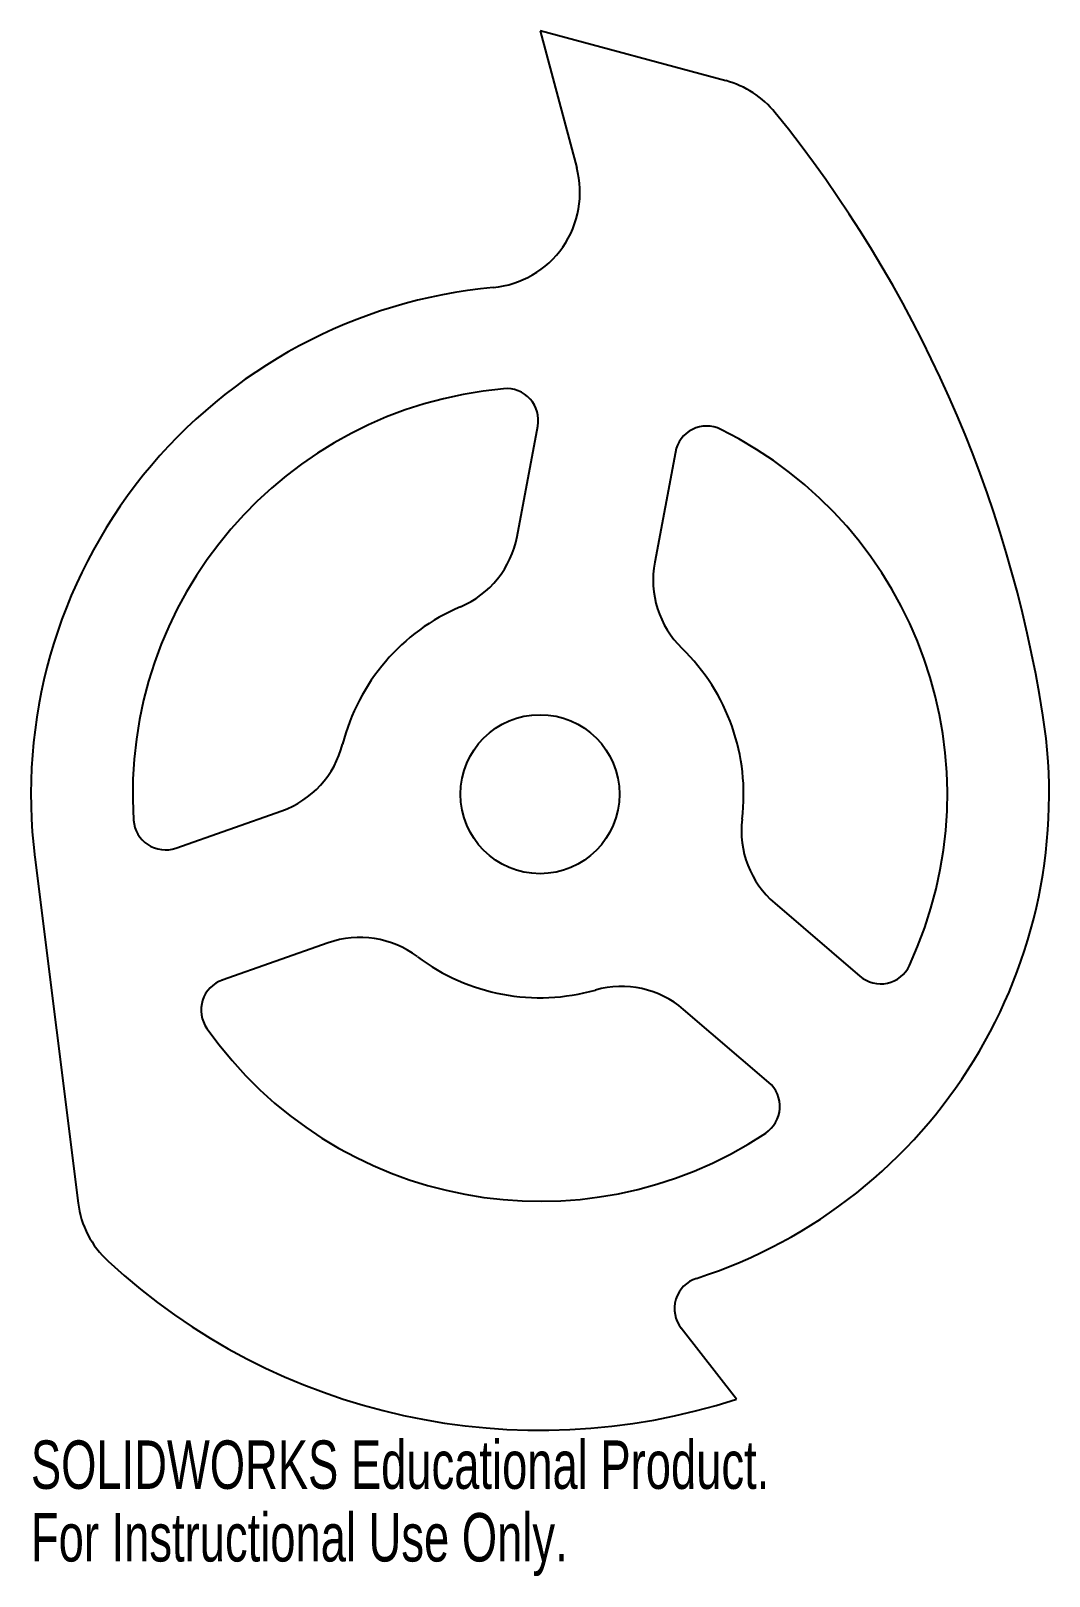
# Model space of a CAD drawing. Header units: inches. Extents: x -2 to 2, y -3.07 to 3.
import ezdxf

# ---------------------------------------------------------------- set-up
doc = ezdxf.new("R2010")
doc.units = ezdxf.units.IN
doc.header["$MEASUREMENT"] = 0
doc.styles.add('SLDTEXTSTYLE0', font='TXT', dxfattribs={"width": 0.7})

msp = doc.modelspace()

# ---------------------------------------------------------------- linework, layer by layer
at = {"color": 7, "linetype": 'Continuous', "lineweight": 25}
for p, q in [((0.7299, 2.8044), (0, 3)), ((0, 3), (0.1442, 2.462)), ((-0.09, 1.0127), (-0.0088, 1.4461)), ((0.5318, 1.3448), (0.4506, 0.9114)), ((-1.4305, -0.2118), (-1.0146, -0.0655)), ((-1.9845, -0.2482), (-1.8146, -1.607)), ((0.9221, -0.4284), (1.2567, -0.7155)), ((-0.8321, -0.5843), (-1.248, -0.7306)), ((0.8987, -1.133), (0.564, -0.846)), ((0.7725, -2.3776), (0.5549, -2.099))]:
    msp.add_line(p, q, dxfattribs=at)
msp.add_circle((0, 0), 0.3125, dxfattribs=at)
for centre, radius, start, end in [((0.6328, 2.4422), 0.375, 38.95781, 75), ((-2.9636, -0.4658), 5, 8.93131, 38.95781), ((-0.2181, 2.365), 0.375, 275.26831, 15), ((0, 0), 2, 95.26831, 187.1301), ((0, 0), 1.6, 95.11957, 183.64981), ((-0.1316, 1.4691), 0.125, 349.38469, 95.11957), ((0.6547, 1.3217), 0.125, 63.64981, 169.38469), ((0, 0), 1.6, 335.11957, 63.64981), ((-0.4586, 1.0818), 0.375, 292.97093, 349.38469), ((0.8192, 0.8423), 0.375, 169.38469, 225.79845), ((0, 0), 0.8, 112.97093, 165.79845), ((0, 0), 0.8, 352.97093, 45.79845), ((0, 0), 2, 287.9065, 8.93131), ((-1.1391, 0.2883), 0.375, 289.38469, 345.79845), ((-1.472, -0.0939), 0.125, 183.64981, 289.38469), ((1.1662, -0.1438), 0.375, 172.97093, 229.38469), ((-0.7076, -0.938), 0.375, 52.97093, 109.38469), ((0, 0), 0.8, 232.97093, 285.79845), ((1.3381, -0.6206), 0.125, 229.38469, 335.11957), ((-1.2065, -0.8485), 0.125, 109.38469, 215.11957), ((0.3199, -1.1306), 0.375, 49.38469, 105.79845), ((0, 0), 1.6, 215.11957, 303.64981), ((0.8173, -1.2278), 0.125, 303.64981, 49.38469), ((-1.4425, -1.5604), 0.375, 187.1301, 227.24927), ((0, 0), 2.5, 227.24927, 288), ((0.6534, -2.0221), 0.125, 107.9065, 218)]:
    msp.add_arc(centre, radius, start, end, dxfattribs=at)

# ---------------------------------------------------------------- texts
at = {"color": 7, "linetype": 'Continuous', "char_height": 0.1903, "attachment_point": 1, "style": 'SLDTEXTSTYLE0'}
for s, insert in [('SOLIDWORKS Educational Product.', (-2, -2.5401)), ('For Instructional Use Only.', (-2, -2.8256))]:
    msp.add_mtext(s, dxfattribs=dict(at, insert=insert))

doc.saveas('drawing.dxf')
